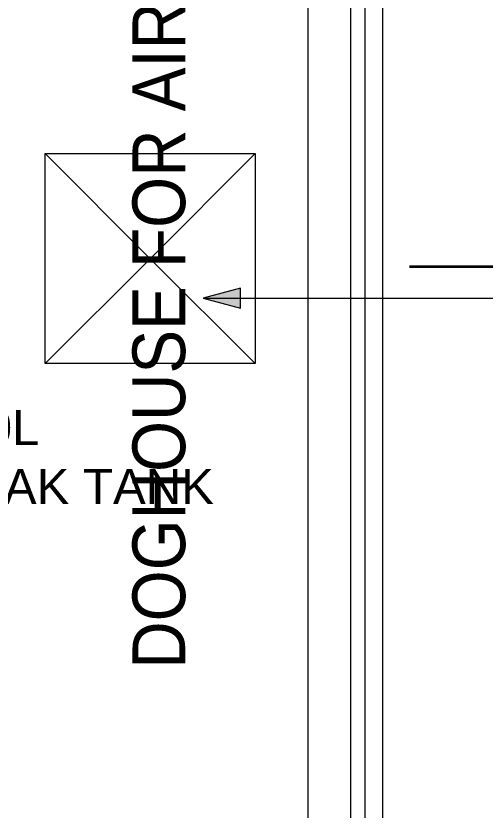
# Model space of a CAD drawing. Header units: millimetres. Extents: x 4021 to 183614, y -11746 to 71065.
# Drawn here: x 87017 to 89543, y 12082 to 16356 of the extents above; entities that cross this region are included whole.
import ezdxf

# ---------------------------------------------------------------- set-up
doc = ezdxf.new("R2010")
doc.units = ezdxf.units.MM
for name, color, linetype, lineweight in [('A-DETL-WIDE', 214, 'Continuous', 35), ('A-FLOR', 192, 'Continuous', 9), ('G-ANNO-TEXT', 231, 'Continuous', 5), ('S-BEAM', 12, 'Continuous', 20)]:
    doc.layers.add(name, color=color, linetype=linetype, lineweight=lineweight)
doc.styles.add('Swis721 BT_1', font='swiss.ttf', dxfattribs={"width": 0.89, "height": 283.821263})
doc.styles.add('Swis721 BT_6', font='swiss.ttf', dxfattribs={"height": 189.214176})

# ---------------------------------------------------------------- blocks, each defined once
blk = doc.blocks.new('CISC HS Pipe Shapes - HA 98x4_8-12447934-Copy of COLOUR_R_F')
at = {"layer": 'S-BEAM'}
for p, q in [((13289.5, 49), (-13289.5, 49)), ((-13289.5, -49), (13289.5, -49))]:
    blk.add_line(p, q, dxfattribs=at)

msp = doc.modelspace()

# ---------------------------------------------------------------- hatches: boundary and pattern name
at = {"layer": 'G-ANNO-TEXT'}
msp.add_hatch(color=130, dxfattribs=at).paths.add_polyline_path([(88025.7, 14836.5), (88225.7, 14782.9), (88225.7, 14890.1)], flags=0)

# ---------------------------------------------------------------- linework, layer by layer
at = {"layer": 'A-DETL-WIDE'}
msp.add_line((89136.6, 15008), (91836.6, 15008), dxfattribs=at)
at = {"layer": 'A-FLOR'}
for p, q in [((88819.3, 7677.5), (88819.3, 34362.5)), ((88589.3, 34132.5), (88589.3, 7907.5)), ((87174.3, 14484.5), (87174.3, 15614.5)), ((87174.3, 15614.5), (88304.3, 15614.5)), ((88304.3, 15614.5), (88304.3, 14484.5)), ((88304.3, 14484.5), (87174.3, 14484.5))]:
    msp.add_line(p, q, dxfattribs=at)
at = {"layer": 'A-FLOR', "lineweight": 15}
for p, q in [((87739.6, 15047.7), (87174.3, 15614.5)), ((88304.3, 15614.5), (87739.6, 15047.7)), ((87174.3, 14484.5), (87739.6, 15047.7)), ((87739.6, 15047.7), (88304.3, 14484.5))]:
    msp.add_line(p, q, dxfattribs=at)
at = {"layer": 'G-ANNO-TEXT', "color": 130}
for p, q in [((88225.7, 14890.1), (88025.7, 14836.5)), ((88225.7, 14782.9), (88225.7, 14890.1)), ((88025.7, 14836.5), (88225.7, 14782.9)), ((88025.7, 14836.5), (91137.4, 14836.5))]:
    msp.add_line(p, q, dxfattribs=at)

# ---------------------------------------------------------------- block references
at = {"layer": 'S-BEAM', "rotation": 89.99999999999979}
msp.add_blockref('CISC HS Pipe Shapes - HA 98x4_8-12447934-Copy of COLOUR_R_F', (88943.4, 20818), dxfattribs=at)

# ---------------------------------------------------------------- texts
at = {"layer": 'G-ANNO-TEXT', "color": 7, "insert": (87644.3, 12843.1), "char_height": 283.821, "width": 8661.6, "attachment_point": 1, "rotation": 90, "line_spacing_factor": 1.00667, "style": 'Swis721 BT_1'}
msp.add_mtext('DOGHOUSE FOR AIR DUCTS & D.C.S. PIPES', dxfattribs=at)
at = {"layer": 'G-ANNO-TEXT', "color": 7, "insert": (84308.5, 14553.2), "char_height": 189.214, "width": 4353.6, "attachment_point": 1, "line_spacing_factor": 1.00667, "style": 'Swis721 BT_6'}
msp.add_mtext('650mm(H)(ASFL)\\PRC PLINTH FOR 1000L\\PMVAC MAKE UP BREAK TANK\\PWEIGHT = 1500KG', dxfattribs=at)

doc.saveas('drawing.dxf')
